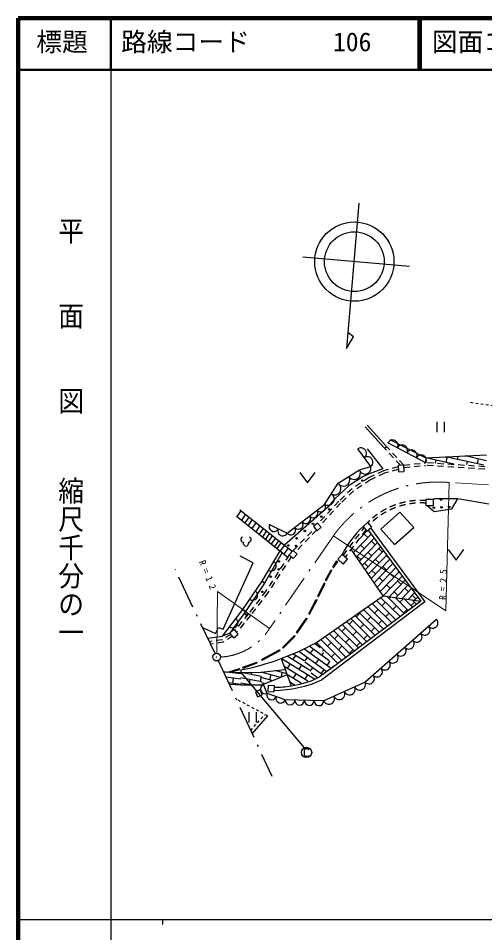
# Model space of a CAD drawing. Units: millimetres, scale not verified. Extents: x 40000 to 680000, y 20000 to 380000.
# Drawn here: x 40000 to 130642, y 202409 to 380000 of the extents above; entities that cross this region are included whole.
import ezdxf
from ezdxf.enums import TextEntityAlignment as Align

# ---------------------------------------------------------------- set-up
doc = ezdxf.new("R2010")
doc.units = ezdxf.units.MM
doc.header["$LTSCALE"] = 1000
for name, pattern in [('USER1', [1, 0.5, -0.5]), ('USER2', [2, 1.2, -0.8]), ('USER3', [10, 6.4, -1.6, 0.4, -1.6])]:
    doc.linetypes.add(name, pattern=pattern)
for name, color, linetype, lineweight in [('M-BGD', 7, 'Continuous', 25), ('M-BGD-EXST', 7, 'Continuous', 25), ('M-BMK', 2, 'USER3', 13), ('M-OTRS', 6, 'Continuous', 25), ('M-STR-HTXT', 7, 'Continuous', 13), ('M-STR-STR3', 7, 'Continuous', 25), ('M-STR-STRC', 7, 'Continuous', 25), ('M-TTL', 2, 'Continuous', 140), ('M-TTL-BAND', 7, 'Continuous', 25), ('M-TTL-LINE', 7, 'Continuous', 50)]:
    doc.layers.add(name, color=color, linetype=linetype, lineweight=lineweight)
doc.layers.add('M-BMK-SRVR', color=3, linetype='Continuous')
doc.layers.add('M-TTL-TXT', color=7, linetype='Continuous')
doc.styles.add('@ＭＳ ゴシック', font='')
doc.styles.add('ＭＳ ゴシック', font='')
doc.styles.get('@ＭＳ ゴシック').set_extended_font_data('@MS Gothic')
doc.styles.get('ＭＳ ゴシック').set_extended_font_data('MS Gothic')

# ---------------------------------------------------------------- blocks, each defined once
blk = doc.blocks.new('MARK1085C15L13W1')
at = {"color": 7, "linetype": 'Continuous', "lineweight": 25}
blk.add_lwpolyline([(0.022, 0.024), (0.018, 0.03), (0.01, 0.036), (-0.008, 0.036), (-0.016, 0.03), (-0.022, 0.022), (-0.022, -0.022), (-0.016, -0.03), (-0.008, -0.036), (0.01, -0.036), (0.018, -0.032), (0.022, -0.026)], dxfattribs=at)
blk.add_circle((0, 0), 0.05, dxfattribs=at)
blk = doc.blocks.new('MARK5C10L10W1')
at = {"color": 3, "linetype": 'Continuous', "lineweight": 25}
blk.add_circle((0, 0), 0.05, dxfattribs=at)
blk = doc.blocks.new('MARK1115C15L6W1')
at = {"color": 7, "linetype": 'Continuous', "lineweight": 25}
for p, q in [((-0.038, 0.05), (-0.038, -0.05)), ((0.038, -0.05), (0.038, 0.05))]:
    blk.add_line(p, q, dxfattribs=at)
blk = doc.blocks.new('MARK1116C15L6W1')
at = {"color": 7, "linetype": 'Continuous', "lineweight": 25}
blk.add_lwpolyline([(-0.05, 0.04), (0, -0.028), (0.05, 0.04)], dxfattribs=at)
blk = doc.blocks.new('MARK1048C15L6W1')
at = {"color": 7, "linetype": 'Continuous', "lineweight": 25}
blk.add_lwpolyline([(-0.034, 0.04), (-0.042, 0.036), (-0.048, 0.03), (-0.05, 0.022), (-0.05, 0.014), (-0.048, 0.006), (-0.042, -0.002), (-0.036, -0.006), (-0.028, -0.008), (-0.028, -0.014), (-0.026, -0.024), (-0.022, -0.032), (-0.018, -0.038), (-0.01, -0.044), (0, -0.046), (0.01, -0.044), (0.018, -0.038), (0.022, -0.032), (0.026, -0.024), (0.028, -0.014), (0.028, -0.008), (0.036, -0.006), (0.042, -0.002), (0.048, 0.006), (0.05, 0.014), (0.05, 0.022), (0.048, 0.03), (0.042, 0.036), (0.034, 0.04)], dxfattribs=at)
blk = doc.blocks.new('MARK1553C15L12W1')
at = {"color": 7, "linetype": 'Continuous', "lineweight": 25}
blk.add_arc((0, 0), 0.05, 270, 90, dxfattribs=at)
blk = doc.blocks.new('MARK1169C15L6W1')
at = {"color": 7, "linetype": 'Continuous', "lineweight": 25}
blk.add_circle((0, 0), 0.05, dxfattribs=at)
blk = doc.blocks.new('MARK1169C15L12W1')
at = {"color": 7, "linetype": 'Continuous', "lineweight": 25}
blk.add_circle((0, 0), 0.05, dxfattribs=at)
blk = doc.blocks.new('MARK1221C15L12W1')
at = {"color": 7, "linetype": 'Continuous', "lineweight": 25}
blk.add_arc((0, 0), 0.05, 270, 90, dxfattribs=at)

msp = doc.modelspace()

# ---------------------------------------------------------------- linework, layer by layer
at = {"layer": 'M-BGD'}
for p, q in [((95286, 333645), (115998, 331840)), ((111168, 296523), (107441, 300628)), ((111538, 296859), (107811, 300964)), ((111168, 296523), (111538, 296859)), ((107778, 296387), (110833, 292491)), ((82516, 283218), (83305, 284360)), ((83074, 284543), (93267, 276460)), ((82418, 283297), (92373, 275353)), ((84168, 283676), (83353, 282551)), ((84836, 283146), (83996, 282038)), ((85439, 282668), (84701, 281475)), ((86204, 282062), (85398, 280919)), ((86951, 281469), (86181, 280294)), ((87619, 280939), (86785, 279812)), ((107873, 282055), (106994, 281291)), ((107873, 282055), (108644, 281176)), ((88262, 280429), (87431, 279297)), ((88824, 279983), (88012, 278833)), ((89397, 279529), (88557, 278398)), ((89994, 279056), (89173, 277906)), ((90611, 278567), (89761, 277437)), ((91076, 278198), (90246, 277050)), ((91744, 277668), (90873, 276550)), ((92450, 277108), (91586, 275981)), ((76816, 259593), (79691, 259991)), ((81087, 260578), (79691, 259991)), ((81918, 259681), (81087, 260578)), ((83262, 253459), (83247, 252924)), ((88570, 249232), (89688, 249204)), ((85481, 241018), (88469, 244500))]:
    msp.add_line(p, q, dxfattribs=at)
at = {"layer": 'M-BGD', "linetype": 'USER1'}
for p, q in [((132352, 304719), (127478, 305415)), ((88469, 244500), (82332, 247794)), ((85162, 241703), (87925, 244792))]:
    msp.add_line(p, q, dxfattribs=at)
at = {"layer": 'M-BGD', "linetype": 'USER2'}
for p, q in [((114919, 293232), (111538, 296859)), ((114271, 293193), (111173, 296518)), ((114919, 293232), (119115, 293674)), ((114936, 292731), (119125, 293172)), ((130674, 292906), (119115, 293674)), ((130641, 292407), (119125, 293172)), ((93405, 276618), (97636, 280975)), ((103155, 275678), (107196, 281046)), ((107523, 280649), (103524, 275337)), ((97954, 280586), (93779, 276285))]:
    msp.add_line(p, q, dxfattribs=at)
at = {"layer": 'M-BGD'}
for points in [[(106193, 344103), (103775, 315880), (105130, 318107), (104038, 318946)], [(119459, 285371), (120788, 284185), (124243, 284720), (125418, 286656)], [(131438, 285622), (125418, 286656), (120842, 286651), (120697, 286570)], [(108464, 281023), (119035, 266674), (99020, 251504)], [(106994, 281291), (107732, 280395), (108644, 281176)], [(75821, 261694), (78325, 260533), (78935, 261712), (79800, 261341), (85663, 274239), (83092, 275550)], [(81918, 259681), (82717, 260422), (81886, 261318), (81087, 260578)], [(88570, 249232), (88600, 250472), (89719, 250445), (89688, 249204)]]:
    msp.add_lwpolyline(points, dxfattribs=at)
for points in [[(113811, 293166), (113857, 291895), (114961, 291951), (114919, 293232)], [(119205, 286545), (119205, 285370), (120697, 285378), (120697, 286570)], [(110430, 280759), (113094, 277803), (116893, 281124), (114154, 284072)], [(97359, 281314), (98073, 280441), (98854, 281138), (98147, 281956)], [(92663, 275769), (93421, 275078), (94171, 275935), (93405, 276618)], [(102935, 275880), (102071, 274944), (103150, 273977), (103968, 274926)], [(83636, 265198), (87368, 270709), (87840, 270305), (84181, 264808)], [(86084, 249156), (86505, 248200), (87424, 248584), (86990, 249635)]]:
    msp.add_lwpolyline(points, close=True, dxfattribs=at)
at = {"layer": 'M-BGD', "linetype": 'USER2'}
for points in [[(113820, 292910), (110984, 292119), (108209, 290817), (104855, 288634), (102284, 286195), (98260, 281825)], [(113839, 292396), (111159, 291649), (108453, 290379), (105166, 288239), (102640, 285844), (98589, 281444)], [(92663, 275769), (88134, 268806), (84754, 264356), (82061, 261129)], [(93037, 275427), (88543, 268518), (85145, 264044), (82404, 260759)], [(81292, 260356), (79664, 259321), (77131, 258927)], [(81638, 259983), (79844, 258843), (77355, 258456)]]:
    msp.add_lwpolyline(points, dxfattribs=at)
at = {"layer": 'M-BGD'}
for radius in [7700, 5800]:
    msp.add_circle((105304, 332741), radius, dxfattribs=at)
at = {"layer": 'M-BGD', "linetype": 'USER2'}
for centre, radius, start, end in [((118287, 271651), 14721, 86.42468, 135.02628), ((118293, 271639), 14232, 86.32345, 135.1423)]:
    msp.add_arc(centre, radius, start, end, dxfattribs=at)
at = {"layer": 'M-BGD'}
for centre, radius, start, end in [((121040, 266529), 20377, 133.57639, 152.68216), ((74669, 299426), 46764, 280.58765, 290.55334), ((89456, 272880), 23418, 270.59303, 294.10391), ((90072, 269222), 19126, 268.91454, 278.9413)]:
    msp.add_arc(centre, radius, start, end, dxfattribs=at)
at = {"layer": 'M-BGD-EXST'}
for points in [[(87368, 270709), (90873, 276550), (91286, 276221), (87840, 270305)], [(79691, 259991), (83636, 265198), (84181, 264808), (81087, 260578)]]:
    msp.add_lwpolyline(points, close=True, dxfattribs=at)
at = {"layer": 'M-BMK'}
for p, q in [((131354, 289376), (123729, 289842)), ((101250, 279512), (88832, 261482))]:
    msp.add_line(p, q, dxfattribs=at)
for centre, radius, start, end in [((121561, 264936), 25000, 85.02685, 144.33646), ((78712, 267930), 12000, 272.81313, 327.49795)]:
    msp.add_arc(centre, radius, start, end, dxfattribs=at)
at = {"layer": 'M-OTRS', "linetype": 'USER3'}
for p, q in [((78230, 256609), (70489, 272948)), ((78867, 255251), (89284, 232834))]:
    msp.add_line(p, q, dxfattribs=at)
at = {"layer": 'M-OTRS'}
for radius in [31.3, 25, 18.8, 12.5, 6.3]:
    msp.add_circle((78551, 255931), radius, dxfattribs=at)
at = {"layer": 'M-STR-HTXT'}
for points in [[(101250, 279512), (123057, 264949), (123729, 289842)], [(78562, 256681), (78746, 268695), (88832, 261482)]]:
    msp.add_lwpolyline(points, dxfattribs=at)
at = {"layer": 'M-STR-STR3'}
for p, q in [((119219, 293670), (111835, 297534)), ((112181, 298186), (119195, 294632)), ((108500, 292924), (105974, 296363)), ((119195, 294632), (130987, 295205)), ((130454, 293182), (123011, 294818)), ((125405, 294934), (125270, 294321)), ((131007, 294084), (126827, 295003)), ((127475, 295034), (127438, 294868)), ((119195, 294632), (119115, 293674)), ((124649, 293434), (119195, 294632)), ((121149, 294203), (121014, 293592)), ((123317, 294750), (123102, 293774)), ((127223, 293892), (127099, 293327)), ((129391, 294439), (129177, 293462)), ((102174, 289701), (106287, 292322)), ((106287, 292322), (108500, 292924)), ((99488, 285602), (102174, 289701)), ((100157, 285048), (91744, 277668)), ((92250, 280004), (99488, 285602)), ((88825, 281717), (92250, 280004)), ((105123, 276263), (108581, 279824)), ((105702, 275423), (109183, 279010)), ((105919, 278519), (107784, 280440)), ((107909, 279133), (107191, 279829)), ((106280, 274583), (109786, 278195)), ((107233, 277001), (106516, 277698)), ((106858, 273743), (110388, 277380)), ((109344, 277740), (108626, 278436)), ((110779, 276346), (110061, 277043)), ((87368, 270709), (90873, 276550)), ((91286, 276221), (87840, 270305)), ((110905, 267862), (104693, 276889)), ((106558, 274869), (105840, 275566)), ((107436, 272903), (110991, 276565)), ((108668, 275608), (107951, 276304)), ((108014, 272063), (111594, 275750)), ((112103, 275061), (111496, 275650)), ((107993, 273476), (107275, 274173)), ((108592, 271223), (112196, 274935)), ((109170, 270382), (112799, 274120)), ((110103, 274215), (109386, 274911)), ((111538, 272822), (110821, 273518)), ((109428, 272083), (108710, 272780)), ((109748, 269542), (113401, 273305)), ((110327, 268702), (114004, 272490)), ((112973, 271429), (112256, 272125)), ((83636, 265198), (87368, 270709)), ((87840, 270305), (84181, 264808)), ((110863, 270690), (110145, 271387)), ((110905, 267862), (114607, 271675)), ((112298, 269297), (111580, 269994)), ((112128, 267687), (115209, 270860)), ((113352, 267511), (115812, 270045)), ((114408, 270036), (113691, 270732)), ((113733, 267904), (113015, 268601)), ((114575, 267336), (116414, 269231)), ((115843, 268642), (115126, 269339)), ((115798, 267160), (117017, 268416)), ((97947, 258755), (110905, 267862)), ((118200, 266816), (101235, 254032)), ((113375, 263180), (109584, 266934)), ((114182, 263789), (110415, 267518)), ((111343, 266600), (110639, 265889)), ((110905, 267862), (118200, 266816)), ((114989, 264397), (111588, 267764)), ((112383, 267650), (112046, 267310)), ((115796, 265005), (113250, 267526)), ((114847, 267297), (114171, 266614)), ((116603, 265613), (114912, 267288)), ((117000, 266628), (116296, 265917)), ((117278, 267249), (116561, 267946)), ((117410, 266221), (116574, 267049)), ((117022, 266985), (117620, 267601)), ((79691, 259991), (83636, 265198)), ((84181, 264808), (81087, 260578)), ((110954, 261356), (107090, 265181)), ((107201, 265259), (107107, 265165)), ((111761, 261964), (107922, 265766)), ((112568, 262572), (108753, 266350)), ((109936, 265179), (109232, 264468)), ((113468, 265903), (112764, 265193)), ((115592, 265207), (114889, 264496)), ((107726, 258923), (103765, 262845)), ((104997, 263033), (104293, 262322)), ((108533, 259531), (104597, 263429)), ((109340, 260140), (105428, 264013)), ((106404, 264454), (105700, 263743)), ((110147, 260748), (106259, 264597)), ((108529, 263757), (107825, 263047)), ((110653, 263061), (109950, 262350)), ((112060, 264482), (111357, 263771)), ((105305, 257099), (101272, 261092)), ((106112, 257707), (102103, 261676)), ((103589, 261612), (102886, 260901)), ((106919, 258315), (102934, 262260)), ((107121, 262336), (106418, 261626)), ((109246, 261640), (108543, 260929)), ((102883, 255274), (98778, 259339)), ((103690, 255882), (99609, 259924)), ((104497, 256491), (100440, 260508)), ((102182, 260190), (101479, 259480)), ((104307, 259494), (103603, 258783)), ((105714, 260915), (105011, 260204)), ((107839, 260218), (107135, 259508)), ((94508, 257045), (97947, 258755)), ((100789, 253707), (95518, 257547)), ((100404, 255225), (96527, 258049)), ((98657, 257734), (97536, 258551)), ((98084, 258557), (97891, 258292)), ((102076, 254666), (97947, 258755)), ((100775, 258769), (100071, 258059)), ((102900, 258073), (102196, 257362)), ((106432, 258797), (105728, 258087)), ((91087, 255639), (94508, 257045)), ((96595, 253383), (92226, 256107)), ((93843, 256278), (93313, 255429)), ((95553, 255211), (93366, 256575)), ((99940, 253089), (94508, 257045)), ((96125, 255867), (95595, 255139)), ((97302, 257484), (96714, 256676)), ((99293, 256820), (98919, 256306)), ((99368, 257348), (99108, 257086)), ((101493, 256651), (100789, 255941)), ((103617, 255955), (103121, 255453)), ((105025, 257376), (104321, 256665)), ((91087, 255639), (93045, 250329)), ((97533, 251620), (91087, 255639)), ((96239, 251248), (91651, 254109)), ((92784, 254581), (92255, 253732)), ((95010, 254371), (94481, 253523)), ((95544, 255227), (95540, 255220)), ((99091, 252470), (95714, 254930)), ((98330, 255498), (97742, 254690)), ((101235, 254032), (98559, 252083)), ((100503, 255083), (99947, 254321)), ((100536, 255129), (100503, 255083)), ((101269, 254058), (101099, 254226)), ((103121, 255453), (102914, 255244)), ((83248, 252661), (79877, 253076)), ((79877, 253076), (83247, 252924)), ((81881, 252986), (81862, 252832)), ((83247, 252924), (87172, 253024)), ((87211, 252148), (83247, 252924)), ((85295, 252977), (85209, 252540)), ((87172, 253024), (91873, 253508)), ((90984, 251968), (87172, 253024)), ((92250, 252485), (87287, 250460)), ((89099, 252491), (88832, 251527)), ((92180, 252675), (89904, 253305)), ((91294, 252920), (91036, 251990)), ((94946, 250876), (92216, 252578)), ((93952, 252674), (93423, 251826)), ((96178, 252464), (95649, 251616)), ((97153, 253881), (96681, 253233)), ((98170, 251903), (96919, 252815)), ((99358, 253512), (98770, 252704)), ((83251, 251653), (80374, 252008)), ((83254, 250645), (80871, 250939)), ((83255, 250500), (81023, 250610)), ((81740, 251839), (81617, 250847)), ((87257, 251120), (83250, 251905)), ((85323, 250480), (83254, 250885)), ((87287, 250460), (83255, 250500)), ((85017, 251559), (84825, 250577)), ((87172, 252156), (86980, 251174)), ((89469, 251350), (87219, 251974)), ((87954, 250733), (87266, 250923)), ((93652, 250504), (92780, 251048)), ((92894, 250977), (92839, 250889))]:
    msp.add_line(p, q, dxfattribs=at)
for points in [[(110833, 292491), (108211, 291553), (106984, 290927)], [(106984, 290927), (104315, 289244), (103377, 288402)], [(103377, 288402), (101477, 286622), (100157, 285048)], [(107523, 280649), (107732, 280395), (107993, 280619), (118200, 266816)], [(121300, 263250), (107406, 251077), (99345, 247413), (91867, 247628), (88344, 248877), (87638, 250604)]]:
    msp.add_lwpolyline(points, dxfattribs=at)
msp.add_arc((90072, 269223), 19126, 278.94165, 296.34085, dxfattribs=at)
at = {"layer": 'M-STR-STRC'}
for p, q in [((101121, 273390), (101931, 274624)), ((101288, 273280), (102098, 274514)), ((101931, 274624), (102098, 274514)), ((99676, 270853), (100781, 272897)), ((99852, 270758), (100956, 272801)), ((100781, 272897), (100956, 272801)), ((101121, 273390), (101288, 273280)), ((98191, 267747), (99429, 270308)), ((98371, 267660), (99609, 270221)), ((99609, 270221), (99429, 270308)), ((99676, 270853), (99852, 270758)), ((96441, 264361), (97909, 267123)), ((96618, 264267), (98085, 267029)), ((97909, 267123), (98085, 267029)), ((98191, 267747), (98371, 267660)), ((94037, 260728), (95994, 263519)), ((94201, 260613), (96158, 263404)), ((95994, 263519), (96158, 263404)), ((96441, 264361), (96618, 264267)), ((91315, 257828), (93654, 260112)), ((91455, 257685), (93794, 259969)), ((93654, 260112), (93794, 259969)), ((94037, 260728), (94201, 260613)), ((91315, 257828), (91455, 257685)), ((87273, 255486), (90790, 257365)), ((87367, 255310), (90884, 257188)), ((90790, 257365), (90884, 257188)), ((83633, 253965), (86340, 254978)), ((83703, 253778), (83633, 253965)), ((83703, 253778), (86410, 254790)), ((86340, 254978), (86410, 254790)), ((87273, 255486), (87367, 255310)), ((80713, 253034), (82964, 253735)), ((83247, 252924), (95526, 238294))]:
    msp.add_line(p, q, dxfattribs=at)
msp.add_lwpolyline([(81250, 252991), (83023, 253544), (82964, 253735)], dxfattribs=at)
at = {"layer": 'M-TTL'}
for p, q in [((40000, 380000), (40000, 20000)), ((680000, 380000), (40000, 380000))]:
    msp.add_line(p, q, dxfattribs=at)
at = {"layer": 'M-TTL-BAND'}
for p, q in [((58000, 370000), (58000, 20000)), ((40000, 205000), (579000, 205000)), ((68000, 205000), (68000, 204000))]:
    msp.add_line(p, q, dxfattribs=at)
at = {"layer": 'M-TTL-LINE'}
for p, q in [((58000, 380000), (58000, 370000)), ((117750, 380000), (117750, 370000)), ((118250, 380000), (118250, 370000)), ((40000, 370000), (680000, 370000))]:
    msp.add_line(p, q, dxfattribs=at)

# ---------------------------------------------------------------- block references
at = {"layer": 'M-BGD'}
for name, p, xscale, yscale in [('MARK1115C15L6W1', (122098, 300627), 20000, 20000), ('MARK1116C15L6W1', (96218, 290590), 30000, 30000), ('MARK1048C15L6W1', (84250, 278419), 20000, 20000), ('MARK1116C15L6W1', (125067, 275612), 30000, 30000), ('MARK1115C15L6W1', (85552, 244225), 20000, 20000)]:
    msp.add_blockref(name, p, dxfattribs=dict(at, xscale=xscale, yscale=yscale))
at = {"layer": 'M-BGD', "xscale": 3000, "yscale": 3000, "rotation": 228.23982}
for p in [(122158, 286516), (120745, 284934), (122243, 285019), (123741, 285103)]:
    msp.add_blockref('MARK1169C15L6W1', p, dxfattribs=at)
at = {"layer": 'M-BMK-SRVR', "xscale": 15000, "yscale": 15000}
msp.add_blockref('MARK5C10L10W1', (78551, 255931), dxfattribs=at)
at = {"layer": 'M-STR-STR3'}
for name, p, xscale, yscale, rotation in [('MARK1553C15L12W1', (112758, 297051), 20833, 20833, 62.37898), ('MARK1553C15L12W1', (106606, 295503), 21336, 21336, 36.28875), ('MARK1553C15L12W1', (114604, 296085), 20832, 20832, 62.37898), ('MARK1553C15L12W1', (107868, 293783), 21335, 21335, 36.28875), ('MARK1553C15L12W1', (116450, 295119), 20833, 20833, 62.37898), ('MARK1553C15L12W1', (118296, 294153), 20833, 20833, 62.37898), ('MARK1553C15L12W1', (105259, 291667), 24387, 24387, 302.51453), ('MARK1553C15L12W1', (107393, 292623), 22930, 22930, 285.20242), ('MARK1553C15L12W1', (101503, 288676), 24502, 24502, 326.76359), ('MARK1553C15L12W1', (103202, 290356), 24387, 24387, 302.51453), ('MARK1169C15L12W1', (106845, 290209), 3000, 3000, 131.25555), ('MARK1553C15L12W1', (100160, 286626), 24503, 24503, 326.76359), ('MARK1553C15L12W1', (97317, 283922), 18300, 18300, 307.71661), ('MARK1553C15L12W1', (98764, 285042), 18299, 18299, 307.71661), ('MARK1169C15L12W1', (100466, 284614), 3000, 3000, 131.25555), ('MARK1553C15L12W1', (95869, 282803), 18300, 18300, 307.71661), ('MARK1169C15L12W1', (98871, 283215), 3000, 3000, 131.25555), ('MARK1553C15L12W1', (89681, 281289), 19147, 19147, 243.43509), ('MARK1553C15L12W1', (91394, 280432), 19148, 19148, 243.43509), ('MARK1553C15L12W1', (92974, 280564), 18300, 18300, 307.71661), ('MARK1553C15L12W1', (94421, 281683), 18300, 18300, 307.71661), ('MARK1169C15L12W1', (95682, 280417), 3000, 3000, 131.25555), ('MARK1169C15L12W1', (97276, 281816), 3000, 3000, 131.25555), ('MARK1169C15L12W1', (94087, 279018), 3000, 3000, 131.25555), ('MARK1169C15L12W1', (92492, 277619), 3000, 3000, 131.25555), ('MARK1169C15L12W1', (93989, 277521), 3000, 3000, 131.25555), ('MARK1221C15L12W1', (89121, 273630), 20000, 20000, 329.03573), ('MARK1169C15L12W1', (90642, 274496), 3000, 3000, 312.82536), ('MARK1169C15L12W1', (89030, 271555), 3000, 3000, 312.82536), ('MARK1169C15L12W1', (90585, 272997), 3000, 3000, 312.82536), ('MARK1221C15L12W1', (85502, 267953), 20000, 20000, 325.89534), ('MARK1169C15L12W1', (87417, 268614), 3000, 3000, 312.82536), ('MARK1221C15L12W1', (81663, 262594), 20000, 20000, 322.84817), ('MARK1169C15L12W1', (84248, 264231), 3000, 3000, 312.82536), ('MARK1553C15L12W1', (120528, 262573), 20524, 20524, 311.22312), ('MARK1553C15L12W1', (118984, 261221), 20523, 20523, 311.22312), ('MARK1553C15L12W1', (117440, 259868), 20524, 20524, 311.22312), ('MARK1553C15L12W1', (114353, 257163), 20523, 20523, 311.22312), ('MARK1553C15L12W1', (115897, 258516), 20524, 20524, 311.22312), ('MARK1553C15L12W1', (112809, 255811), 20524, 20524, 311.22312), ('MARK1553C15L12W1', (111266, 254458), 20524, 20524, 311.22312), ('MARK1553C15L12W1', (108178, 251753), 20524, 20524, 311.22312), ('MARK1553C15L12W1', (109722, 253106), 20523, 20523, 311.22312), ('MARK1553C15L12W1', (87991, 249741), 18653, 18653, 202.24902), ('MARK1553C15L12W1', (106399, 250619), 22139, 22139, 294.44395), ('MARK1553C15L12W1', (89225, 248565), 18691, 18691, 250.48033), ('MARK1553C15L12W1', (102368, 248787), 22139, 22139, 294.44395), ('MARK1553C15L12W1', (104383, 249703), 22139, 22139, 294.44395), ('MARK1553C15L12W1', (90987, 247941), 18690, 18690, 250.48033), ('MARK1553C15L12W1', (92802, 247601), 18700, 18700, 268.34786), ('MARK1553C15L12W1', (94671, 247547), 18701, 18701, 268.34786), ('MARK1553C15L12W1', (96541, 247494), 18700, 18700, 268.34786), ('MARK1553C15L12W1', (98410, 247440), 18701, 18701, 268.34786), ('MARK1553C15L12W1', (100352, 247871), 22139, 22139, 294.44395)]:
    msp.add_blockref(name, p, dxfattribs=dict(at, xscale=xscale, yscale=yscale, rotation=rotation))
at = {"layer": 'M-STR-STRC', "xscale": 20000, "yscale": 20000}
msp.add_blockref('MARK1085C15L13W1', (96023, 237420), dxfattribs=at)

# ---------------------------------------------------------------- texts
at = {"layer": 'M-STR-HTXT', "char_height": 1320, "attachment_point": 7, "style": 'ＭＳ ゴシック'}
for s, insert, rotation in [('\\T1.87;R=12', (75060, 274427), 292.2), ('\\T1.87;R=25', (123103, 267038), 88.3)]:
    msp.add_mtext(s, dxfattribs=dict(at, insert=insert, rotation=rotation))
at = {"layer": 'M-TTL-BAND', "style": '@ＭＳ ゴシック', "width": 1.1}
for s, p in [('平\u3000\u3000面\u3000\u3000図', (47277, 341475)), ('縮尺千分の一', (47277, 291030))]:
    msp.add_text(s, height=3666, rotation=270, dxfattribs=at).set_placement(p, align=Align.BOTTOM_LEFT)
at = {"layer": 'M-TTL-TXT', "style": 'ＭＳ ゴシック'}
for s, p in [('標題', (43500, 372500)), ('路線コード', (60000, 372500)), ('106', (101142, 372500)), ('図面コード', (120380, 372500))]:
    msp.add_text(s, height=3666, dxfattribs=at).set_placement(p, align=Align.BOTTOM_LEFT)

doc.saveas('drawing.dxf')
